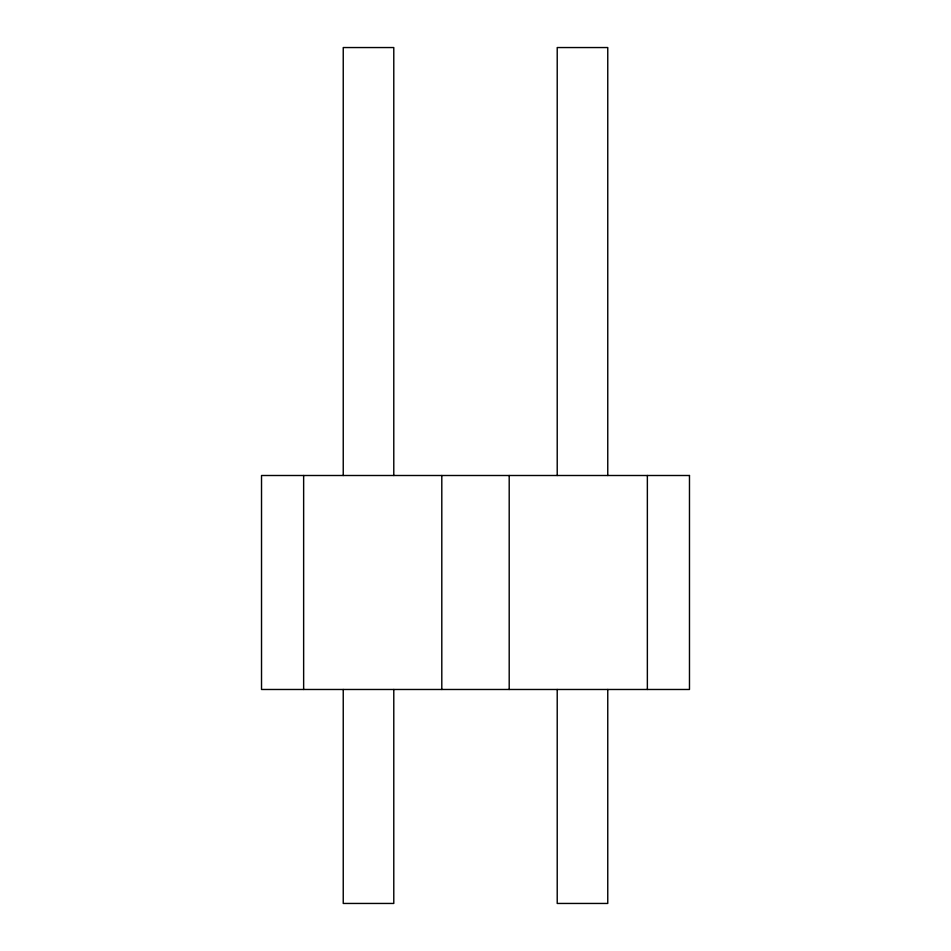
<?xml version="1.0" encoding="UTF-8"?>
<svg xmlns="http://www.w3.org/2000/svg" width="951" height="951" viewBox="0 0 951 951"><rect width="100%" height="100%" fill="white"/><g stroke="black" fill="none" stroke-linecap="round" stroke-linejoin="round"><path stroke-width="1.43" d="M647.358 475.5L647.358 689.475M607.76 475.5L607.76 47.55L557.215 47.55L557.215 475.5M607.76 689.475L607.76 903.45L557.215 903.45L557.215 689.475M509.201 475.5L509.201 689.475M441.799 475.5L441.799 689.475M393.785 475.5L393.785 47.55L343.24 47.55L343.24 475.5M393.785 689.475L393.785 903.45L343.24 903.45L343.24 689.475M303.642 475.5L303.642 689.475M689.475 475.5L261.525 475.5L261.525 689.475L689.475 689.475L689.475 475.5"/></g></svg>
